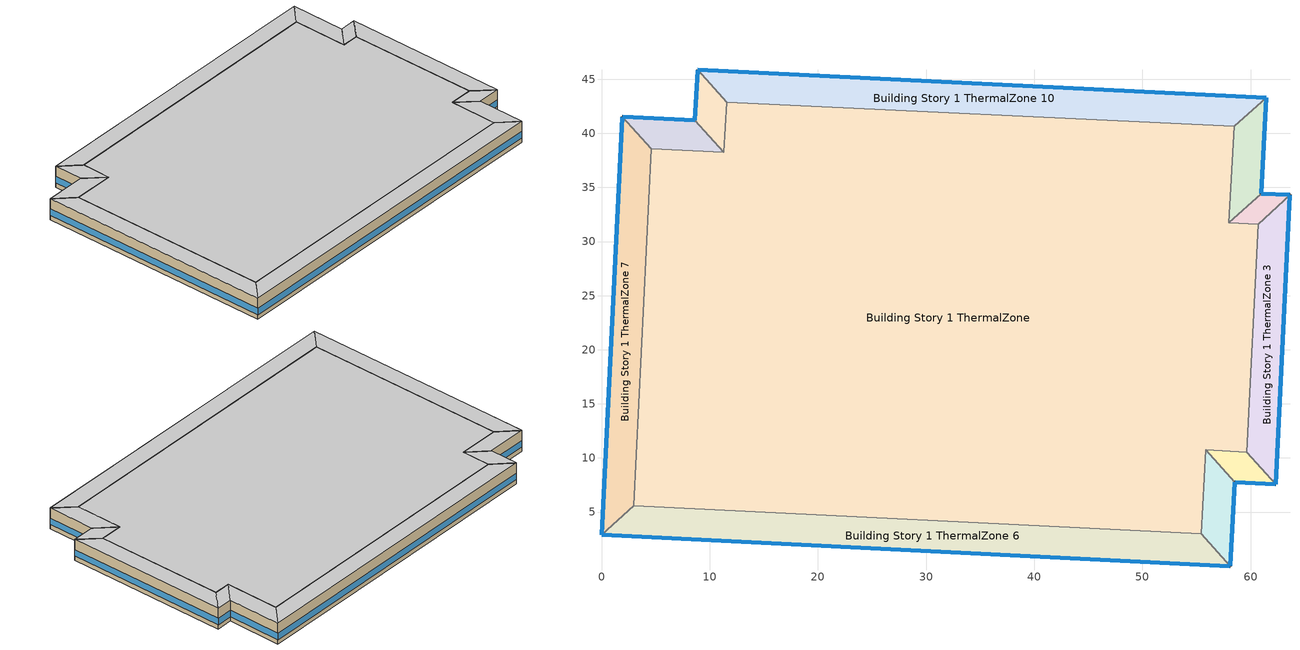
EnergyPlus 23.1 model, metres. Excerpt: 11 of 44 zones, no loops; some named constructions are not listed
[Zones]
Building Story 1 ThermalZone
 floor ground (Typical Insulated Carpeted 8in Slab Floor): 58.49,40.64 58,31.74 60.68,31.62 59.63,10.53 55.87,10.76 55.43,2.97 2.97,5.57 4.61,38.57 11.3,38.23 11.56,42.9 z0
 wall adiabatic (Typical Interior Wall): 11.56,42.9 11.3,38.23 4.61,38.57 2.97,5.57 55.43,2.97 55.87,10.76 59.63,10.53 60.68,31.62 58,31.74 58.49,40.64 11.56,42.9 z0:3.6
 ceiling adiabatic (Typical Interior Ceiling): 11.56,42.9 11.3,38.23 4.61,38.57 2.97,5.57 55.43,2.97 55.87,10.76 59.63,10.53 60.68,31.62 58,31.74 58.49,40.64 z3.6
Building Story 1 ThermalZone 1
 floor ground (Typical Insulated Carpeted 8in Slab Floor): 61.46,43.31 60.96,34.43 58,31.74 58.49,40.64 z0
 wall outside (Typical Insulated Steel Framed Exterior Wall R-12.99): 60.96,34.43 61.46,43.31 z0:3.6
 wall adiabatic (Typical Interior Wall): 61.46,43.31 58.49,40.64 58,31.74 60.96,34.43 z0:3.6
 window (U 0.55 SHGC 0.25): 60.96,34.45 61.46,43.29 z0.76:1.85
 ceiling adiabatic (Typical Interior Ceiling): 58.49,40.64 58,31.74 60.96,34.43 61.46,43.31 z3.6
Building Story 1 ThermalZone 10
 floor ground (Typical Insulated Carpeted 8in Slab Floor): 8.88,45.87 61.46,43.31 58.49,40.64 11.56,42.9 z0
 wall outside (Typical Insulated Steel Framed Exterior Wall R-12.99): 61.46,43.31 8.88,45.87 z0:3.6
 wall adiabatic (Typical Interior Wall): 8.88,45.87 11.56,42.9 58.49,40.64 61.46,43.31 z0:3.6
 window (U 0.55 SHGC 0.25): 61.44,43.31 8.9,45.87 z0.76:1.84
 ceiling adiabatic (Typical Interior Floor): 11.56,42.9 58.49,40.64 61.46,43.31 8.88,45.87 z3.6
Building Story 1 ThermalZone 2
 floor ground (Typical Insulated Carpeted 8in Slab Floor): 60.96,34.43 63.64,34.32 60.68,31.62 58,31.74 z0
 wall outside (Typical Insulated Steel Framed Exterior Wall R-12.99): 63.64,34.32 60.96,34.43 z0:3.6
 wall adiabatic (Typical Interior Wall): 60.96,34.43 58,31.74 60.68,31.62 63.64,34.32 z0:3.6
 window (U 0.55 SHGC 0.25): 63.61,34.32 60.98,34.43 z0.76:1.86
 ceiling adiabatic (Typical Interior Ceiling): 58,31.74 60.68,31.62 63.64,34.32 60.96,34.43 z3.6
Building Story 1 ThermalZone 3
 floor ground (Typical Insulated Carpeted 8in Slab Floor): 63.64,34.32 62.3,7.55 59.63,10.53 60.68,31.62 z0
 wall outside (Typical Insulated Steel Framed Exterior Wall R-12.99): 62.3,7.55 63.64,34.32 z0:3.6
 wall adiabatic (Typical Interior Wall): 63.64,34.32 60.68,31.62 59.63,10.53 62.3,7.55 z0:3.6
 window (U 0.55 SHGC 0.25): 62.3,7.58 63.64,34.29 z0.76:1.84
 ceiling adiabatic (Typical Interior Ceiling): 60.68,31.62 59.63,10.53 62.3,7.55 63.64,34.32 z3.6
Building Story 1 ThermalZone 4
 floor ground (Typical Insulated Carpeted 8in Slab Floor): 62.3,7.55 58.53,7.77 55.87,10.76 59.63,10.53 z0
 wall outside (Typical Insulated Steel Framed Exterior Wall R-12.99): 58.53,7.77 62.3,7.55 z0:3.6
 wall adiabatic (Typical Interior Wall): 62.3,7.55 59.63,10.53 55.87,10.76 58.53,7.77 z0:3.6
 window (U 0.55 SHGC 0.25): 58.56,7.77 62.27,7.55 z0.76:1.86
 ceiling adiabatic (Typical Interior Floor): 59.63,10.53 55.87,10.76 58.53,7.77 62.3,7.55 z3.6
Building Story 1 ThermalZone 5
 floor ground (Typical Insulated Carpeted 8in Slab Floor): 58.53,7.77 58.11,0 55.43,2.97 55.87,10.76 z0
 wall outside (Typical Insulated Steel Framed Exterior Wall R-12.99): 58.11,0 58.53,7.77 z0:3.6
 wall adiabatic (Typical Interior Wall): 58.53,7.77 55.87,10.76 55.43,2.97 58.11,0 z0:3.6
 window (U 0.55 SHGC 0.25): 58.11,0.03 58.53,7.75 z0.76:1.85
 ceiling adiabatic (Typical Interior Floor): 55.87,10.76 55.43,2.97 58.11,0 58.53,7.77 z3.6
Building Story 1 ThermalZone 6
 floor ground (Typical Insulated Carpeted 8in Slab Floor): 58.11,0 0,2.89 2.97,5.57 55.43,2.97 z0
 wall outside (Typical Insulated Steel Framed Exterior Wall R-12.99): 0,2.89 58.11,0 z0:3.6
 wall adiabatic (Typical Interior Wall): 58.11,0 55.43,2.97 2.97,5.57 0,2.89 z0:3.6
 window (U 0.55 SHGC 0.25): 0.03,2.89 58.09,0 z0.76:1.84
 ceiling adiabatic (Typical Interior Floor): 55.43,2.97 2.97,5.57 0,2.89 58.11,0 z3.6
Building Story 1 ThermalZone 7
 floor ground (Typical Insulated Carpeted 8in Slab Floor): 0,2.89 1.93,41.54 4.61,38.57 2.97,5.57 z0
 wall outside (Typical Insulated Steel Framed Exterior Wall R-12.99): 1.93,41.54 0,2.89 z0:3.6
 wall adiabatic (Typical Interior Wall): 0,2.89 2.97,5.57 4.61,38.57 1.93,41.54 z0:3.6
 window (U 0.55 SHGC 0.25): 1.92,41.51 0,2.91 z0.76:1.84
 ceiling adiabatic (Typical Interior Floor): 2.97,5.57 4.61,38.57 1.93,41.54 0,2.89 z3.6
Building Story 1 ThermalZone 8
 floor ground (Typical Insulated Carpeted 8in Slab Floor): 1.93,41.54 8.62,41.2 11.3,38.23 4.61,38.57 z0
 wall outside (Typical Insulated Steel Framed Exterior Wall R-12.99): 8.62,41.2 1.93,41.54 z0:3.6
 wall adiabatic (Typical Interior Wall): 1.93,41.54 4.61,38.57 11.3,38.23 8.62,41.2 z0:3.6
 window (U 0.55 SHGC 0.25): 8.6,41.2 1.95,41.54 z0.76:1.85
 ceiling adiabatic (Typical Interior Floor): 4.61,38.57 11.3,38.23 8.62,41.2 1.93,41.54 z3.6
Building Story 1 ThermalZone 9
 floor ground (Typical Insulated Carpeted 8in Slab Floor): 8.62,41.2 8.88,45.87 11.56,42.9 11.3,38.23 z0
 wall outside (Typical Insulated Steel Framed Exterior Wall R-12.99): 8.88,45.87 8.62,41.2 z0:3.6
 wall adiabatic (Typical Interior Wall): 8.62,41.2 11.3,38.23 11.56,42.9 8.88,45.87 z0:3.6
 window (U 0.55 SHGC 0.25): 8.87,45.84 8.63,41.23 z0.76:1.85
 ceiling adiabatic (Typical Interior Floor): 11.3,38.23 11.56,42.9 8.88,45.87 8.62,41.2 z3.6
[Building]
bld_7: Terrain=City
[Site:Location]
Jack Northrop Fld H_CA_USA: Latitude {deg}=41.313; Longitude {deg}=-105.583; Time Zone {hr}=-8; Elevation {m}=21
[Site:GroundTemperature:FCfactorMethod]
18.8, 14.3, 13.6, 13.2, 13.3, 12.6, 15.3, 15.6, 17.7, 19.4, 19.7, 18.5
[Site:WaterMainsTemperature]
Calculation Method=Correlation; Annual Average Outdoor Air Temperature {C}=8.96667; Maximum Difference In Monthly Average Outdoor Air Temperatures {deltaC}=26.2
[SizingPeriod:DesignDay] Day of Month=21; Dry-Bulb Temperature Range Modifier Type=DefaultMultipliers; Humidity Condition Type=Wetbulb; Barometric Pressure {Pa}=98769; Rain Indicator=No; Snow Indicator=No; Daylight Saving Time Indicator=No; Begin Environment Reset Mode=FullResetAtBeginEnvironment
Name | Month | Day Type | Maximum Dry-Bulb Temperature {C} | Daily Dry-Bulb Temperature Range {deltaC} | Wetbulb or DewPoint at Maximum Dry-Bulb {C} | Wind Speed {m/s} | Wind Direction {deg} | Solar Model Indicator | ASHRAE Clear Sky Optical Depth for Beam Irradiance (taub) | ASHRAE Clear Sky Optical Depth for Diffuse Irradiance (taud) | Sky Clearness
Buffalo Niagara Intl Ap Ann Clg .4% Condns DB=>MWB 1 | 7 | SummerDesignDay | 30.3 | 9.3 | 21.8 | 5.7 | 240 | ASHRAETau | 0.462 | 2.001
Buffalo Niagara Intl Ap Ann Clg .4% Condns WB=>MDB 1 | 7 | SummerDesignDay | 27.8 | 9.3 | 23.8 | 5.7 | 240 | ASHRAETau | 0.462 | 2.001
Buffalo Niagara Intl Ap Ann Htg 99.6% Condns DB 1 | 1 | WinterDesignDay | -16.3 | 0 | -16.3 | 5.1 | 270 | ASHRAEClearSky |  |  | 0
[Material] Thermal Absorptance=0.9; Solar Absorptance=0.7
Name | Roughness | Thickness {m} | Conductivity {W/m-K} | Density {kg/m3} | Specific Heat {J/kg-K} | Visible Absorptance
100mm Normalweight concrete floor | MediumRough | 0.1016 | 2.31045 | 2322 | 832.557 | 0.7
25mm Stucco | Smooth | 0.0254 | 0.72 | 1856 | 840 | 0.7
5/8 in. Gypsum Board | MediumSmooth | 0.0159 | 0.16 | 800 | 1090 | 0.7
8 in. Normalweight Concrete Floor | MediumRough | 0.2032 | 2.31 | 2322 | 832 | 0.7
G01 13mm gypsum board | Smooth | 0.0127 | 0.160031 | 800.001 | 1090.73 | 0.5
[Material:NoMass] Roughness=Smooth; Thermal Absorptance=0.9; Solar Absorptance=0.7
Name | Thermal Resistance {m2-K/W} | Visible Absorptance
CP02 CARPET PAD; Typical Carpet Pad | 0.21648 | 0.8
Typical Insulation R-10.81 | 1.90342 | 0.7
[WindowMaterial:Gas]
Gap_1_W_0_0032: Gas Type=Air; Thickness {m}=0.0032
[WindowMaterial:Glazing] Optical Data Type=SpectralAverage; Infrared Transmittance at Normal Incidence=0; Back Side Infrared Hemispherical Emissivity=0.84; Conductivity {W/m-K}=1; Dirt Correction Factor for Solar and Visible Transmittance=1; Solar Diffusing=No
Name | Thickness {m} | Solar Transmittance at Normal Incidence | Front Side Solar Reflectance at Normal Incidence | Back Side Solar Reflectance at Normal Incidence | Visible Transmittance at Normal Incidence | Front Side Visible Reflectance at Normal Incidence | Back Side Visible Reflectance at Normal Incidence | Front Side Infrared Hemispherical Emissivity
Glass_2022F_LayerAvg | 0.0039 | 0.355897 | 0.394095 | 0.265645 | 0.677694 | 0.042734 | 0.05547 | 0.046
Glass_2175_LayerAvg | 0.0086 | 0.167758 | 0.217606 | 0.437978 | 0.416044 | 0.078729 | 0.10654 | 0.84
[Construction]
Typical Insulated Carpeted 8in Slab Floor: 8 in. Normalweight Concrete Floor, Typical Carpet Pad
Typical Insulated Steel Framed Exterior Wall R-12.99: 25mm Stucco, 5/8 in. Gypsum Board, Typical Insulation R-10.81, 5/8 in. Gypsum Board
Typical Interior Ceiling: CP02 CARPET PAD, 100mm Normalweight concrete floor
Typical Interior Floor: 100mm Normalweight concrete floor, CP02 CARPET PAD
Typical Interior Wall: G01 13mm gypsum board, G01 13mm gypsum board
U 0.55 SHGC 0.25: Glass_2175_LayerAvg, Gap_1_W_0_0032, Glass_2022F_LayerAvg
[Zone] Multiplier=1; Part of Total Floor Area=Yes
Building Story 1 ThermalZone; Building Story 1 ThermalZone 1; Building Story 1 ThermalZone 10; Building Story 1 ThermalZone 2; Building Story 1 ThermalZone 3; Building Story 1 ThermalZone 4; Building Story 1 ThermalZone 5; Building Story 1 ThermalZone 6; Building Story 1 ThermalZone 7; Building Story 1 ThermalZone 8; Building Story 1 ThermalZone 9
[Space] Space Type=Story Ground Blended Space Type
Name | Zone
Building Story 1 Space | Building Story 1 ThermalZone
Building Story 1 Space 1 | Building Story 1 ThermalZone 1
Building Story 1 Space 10 | Building Story 1 ThermalZone 10
Building Story 1 Space 2 | Building Story 1 ThermalZone 2
Building Story 1 Space 3 | Building Story 1 ThermalZone 3
Building Story 1 Space 4 | Building Story 1 ThermalZone 4
Building Story 1 Space 5 | Building Story 1 ThermalZone 5
Building Story 1 Space 6 | Building Story 1 ThermalZone 6
Building Story 1 Space 7 | Building Story 1 ThermalZone 7
Building Story 1 Space 8 | Building Story 1 ThermalZone 8
Building Story 1 Space 9 | Building Story 1 ThermalZone 9
[InternalMass] Construction=InteriorFurnishings 1
Name | Zone or ZoneList | Space or SpaceList | Surface Area {m2}
Building Story 1 Space 7 Office OfficeLarge Data Center A  - Story Ground Mass; Building Story 1 Space 7 Office OfficeLarge Data Center C  - Story Ground Mass | Building Story 1 ThermalZone 7 | Building Story 1 Space 7 | 0.334742
Building Story 1 Space Office OfficeLarge Data Center A  - Story Ground Mass; Building Story 1 Space Office OfficeLarge Data Center C  - Story Ground Mass | Building Story 1 ThermalZone | Building Story 1 Space | 6.73717
Building Story 1 Space 4 Office OfficeLarge Data Center A  - Story Ground Mass; Building Story 1 Space 4 Office OfficeLarge Data Center C  - Story Ground Mass | Building Story 1 ThermalZone 4 | Building Story 1 Space 4 | 0.0350544
Building Story 1 Space 8 Office OfficeLarge Data Center A  - Story Ground Mass; Building Story 1 Space 8 Office OfficeLarge Data Center C  - Story Ground Mass | Building Story 1 ThermalZone 8 | Building Story 1 Space 8 | 0.0626077
Building Story 1 Space 9 Office OfficeLarge Data Center A  - Story Ground Mass; Building Story 1 Space 9 Office OfficeLarge Data Center C  - Story Ground Mass | Building Story 1 ThermalZone 9 | Building Story 1 Space 9 | 0.0437127
Building Story 1 Space 10 Office OfficeLarge Data Center A  - Story Ground Mass; Building Story 1 Space 10 Office OfficeLarge Data Center C  - Story Ground Mass | Building Story 1 ThermalZone 10 | Building Story 1 Space 10 | 0.464614
Building Story 1 Space 1 Office OfficeLarge Data Center A  - Story Ground Mass; Building Story 1 Space 1 Office OfficeLarge Data Center C  - Story Ground Mass | Building Story 1 ThermalZone 1 | Building Story 1 Space 1 | 0.0826657
Building Story 1 Space 3 Office OfficeLarge Data Center A  - Story Ground Mass; Building Story 1 Space 3 Office OfficeLarge Data Center C  - Story Ground Mass | Building Story 1 ThermalZone 3 | Building Story 1 Space 3 | 0.222615
Building Story 1 Space 6 Office OfficeLarge Data Center A  - Story Ground Mass; Building Story 1 Space 6 Office OfficeLarge Data Center C  - Story Ground Mass | Building Story 1 ThermalZone 6 | Building Story 1 Space 6 | 0.51716
Building Story 1 Space 5 Office OfficeLarge Data Center A  - Story Ground Mass; Building Story 1 Space 5 Office OfficeLarge Data Center C  - Story Ground Mass | Building Story 1 ThermalZone 5 | Building Story 1 Space 5 | 0.0727636
Building Story 1 Space 2 Office OfficeLarge Data Center A  - Story Ground Mass; Building Story 1 Space 2 Office OfficeLarge Data Center C  - Story Ground Mass | Building Story 1 ThermalZone 2 | Building Story 1 Space 2 | 0.0249655
Building Story 1 Space 7 Office OfficeLarge Data Center B  - Story Ground Mass | Building Story 1 ThermalZone 7 | Building Story 1 Space 7 | 2.38212
Building Story 1 Space Office OfficeLarge Data Center B  - Story Ground Mass | Building Story 1 ThermalZone | Building Story 1 Space | 47.9437
Building Story 1 Space 4 Office OfficeLarge Data Center B  - Story Ground Mass | Building Story 1 ThermalZone 4 | Building Story 1 Space 4 | 0.249458
Building Story 1 Space 8 Office OfficeLarge Data Center B  - Story Ground Mass | Building Story 1 ThermalZone 8 | Building Story 1 Space 8 | 0.445535
Building Story 1 Space 9 Office OfficeLarge Data Center B  - Story Ground Mass | Building Story 1 ThermalZone 9 | Building Story 1 Space 9 | 0.311073
Building Story 1 Space 10 Office OfficeLarge Data Center B  - Story Ground Mass | Building Story 1 ThermalZone 10 | Building Story 1 Space 10 | 3.30634
Building Story 1 Space 1 Office OfficeLarge Data Center B  - Story Ground Mass | Building Story 1 ThermalZone 1 | Building Story 1 Space 1 | 0.588274
Building Story 1 Space 3 Office OfficeLarge Data Center B  - Story Ground Mass | Building Story 1 ThermalZone 3 | Building Story 1 Space 3 | 1.5842
Building Story 1 Space 6 Office OfficeLarge Data Center B  - Story Ground Mass | Building Story 1 ThermalZone 6 | Building Story 1 Space 6 | 3.68027
Building Story 1 Space 5 Office OfficeLarge Data Center B  - Story Ground Mass | Building Story 1 ThermalZone 5 | Building Story 1 Space 5 | 0.517808
Building Story 1 Space 2 Office OfficeLarge Data Center B  - Story Ground Mass | Building Story 1 ThermalZone 2 | Building Story 1 Space 2 | 0.177662
Building Story 1 Space 7 Office OfficeLarge Main Data Center A  - Story Ground Mass; Building Story 1 Space 7 Office OfficeLarge Main Data Center C  - Story Ground Mass | Building Story 1 ThermalZone 7 | Building Story 1 Space 7 | 0.601823
Building Story 1 Space Office OfficeLarge Main Data Center A  - Story Ground Mass; Building Story 1 Space Office OfficeLarge Main Data Center C  - Story Ground Mass | Building Story 1 ThermalZone | Building Story 1 Space | 12.1126
Building Story 1 Space 4 Office OfficeLarge Main Data Center A  - Story Ground Mass; Building Story 1 Space 4 Office OfficeLarge Main Data Center C  - Story Ground Mass | Building Story 1 ThermalZone 4 | Building Story 1 Space 4 | 0.0630233
Building Story 1 Space 8 Office OfficeLarge Main Data Center A  - Story Ground Mass; Building Story 1 Space 8 Office OfficeLarge Main Data Center C  - Story Ground Mass | Building Story 1 ThermalZone 8 | Building Story 1 Space 8 | 0.112561
Building Story 1 Space 9 Office OfficeLarge Main Data Center A  - Story Ground Mass; Building Story 1 Space 9 Office OfficeLarge Main Data Center C  - Story Ground Mass | Building Story 1 ThermalZone 9 | Building Story 1 Space 9 | 0.0785899
Building Story 1 Space 10 Office OfficeLarge Main Data Center A  - Story Ground Mass; Building Story 1 Space 10 Office OfficeLarge Main Data Center C  - Story Ground Mass | Building Story 1 ThermalZone 10 | Building Story 1 Space 10 | 0.835317
Building Story 1 Space 1 Office OfficeLarge Main Data Center A  - Story Ground Mass; Building Story 1 Space 1 Office OfficeLarge Main Data Center C  - Story Ground Mass | Building Story 1 ThermalZone 1 | Building Story 1 Space 1 | 0.148622
Building Story 1 Space 3 Office OfficeLarge Main Data Center A  - Story Ground Mass; Building Story 1 Space 3 Office OfficeLarge Main Data Center C  - Story Ground Mass | Building Story 1 ThermalZone 3 | Building Story 1 Space 3 | 0.400234
Building Story 1 Space 6 Office OfficeLarge Main Data Center A  - Story Ground Mass; Building Story 1 Space 6 Office OfficeLarge Main Data Center C  - Story Ground Mass | Building Story 1 ThermalZone 6 | Building Story 1 Space 6 | 0.929787
Building Story 1 Space 5 Office OfficeLarge Main Data Center A  - Story Ground Mass; Building Story 1 Space 5 Office OfficeLarge Main Data Center C  - Story Ground Mass | Building Story 1 ThermalZone 5 | Building Story 1 Space 5 | 0.13082
Building Story 1 Space 2 Office OfficeLarge Main Data Center A  - Story Ground Mass; Building Story 1 Space 2 Office OfficeLarge Main Data Center C  - Story Ground Mass | Building Story 1 ThermalZone 2 | Building Story 1 Space 2 | 0.0448848
Building Story 1 Space 7 Office OfficeLarge Main Data Center B  - Story Ground Mass | Building Story 1 ThermalZone 7 | Building Story 1 Space 7 | 4.28276
Building Story 1 Space Office OfficeLarge Main Data Center B  - Story Ground Mass | Building Story 1 ThermalZone | Building Story 1 Space | 86.1967
Building Story 1 Space 4 Office OfficeLarge Main Data Center B  - Story Ground Mass | Building Story 1 ThermalZone 4 | Building Story 1 Space 4 | 0.448493
Building Story 1 Space 8 Office OfficeLarge Main Data Center B  - Story Ground Mass | Building Story 1 ThermalZone 8 | Building Story 1 Space 8 | 0.801016
Building Story 1 Space 9 Office OfficeLarge Main Data Center B  - Story Ground Mass | Building Story 1 ThermalZone 9 | Building Story 1 Space 9 | 0.559269
Building Story 1 Space 10 Office OfficeLarge Main Data Center B  - Story Ground Mass | Building Story 1 ThermalZone 10 | Building Story 1 Space 10 | 5.94437
Building Story 1 Space 1 Office OfficeLarge Main Data Center B  - Story Ground Mass | Building Story 1 ThermalZone 1 | Building Story 1 Space 1 | 1.05764
Building Story 1 Space 3 Office OfficeLarge Main Data Center B  - Story Ground Mass | Building Story 1 ThermalZone 3 | Building Story 1 Space 3 | 2.84819
Building Story 1 Space 6 Office OfficeLarge Main Data Center B  - Story Ground Mass | Building Story 1 ThermalZone 6 | Building Story 1 Space 6 | 6.61665
Building Story 1 Space 5 Office OfficeLarge Main Data Center B  - Story Ground Mass | Building Story 1 ThermalZone 5 | Building Story 1 Space 5 | 0.930953
Building Story 1 Space 2 Office OfficeLarge Main Data Center B  - Story Ground Mass | Building Story 1 ThermalZone 2 | Building Story 1 Space 2 | 0.319414
Building Story 1 Space 7 SecondarySchool Auditorium A  - Story Ground Mass; Building Story 1 Space 7 SecondarySchool Auditorium C  - Story Ground Mass | Building Story 1 ThermalZone 7 | Building Story 1 Space 7 | 2.69218
Building Story 1 Space SecondarySchool Auditorium A  - Story Ground Mass; Building Story 1 Space SecondarySchool Auditorium C  - Story Ground Mass | Building Story 1 ThermalZone | Building Story 1 Space | 54.184
Building Story 1 Space 4 SecondarySchool Auditorium A  - Story Ground Mass; Building Story 1 Space 4 SecondarySchool Auditorium C  - Story Ground Mass | Building Story 1 ThermalZone 4 | Building Story 1 Space 4 | 0.281927
Building Story 1 Space 8 SecondarySchool Auditorium A  - Story Ground Mass; Building Story 1 Space 8 SecondarySchool Auditorium C  - Story Ground Mass | Building Story 1 ThermalZone 8 | Building Story 1 Space 8 | 0.503526
Building Story 1 Space 9 SecondarySchool Auditorium A  - Story Ground Mass; Building Story 1 Space 9 SecondarySchool Auditorium C  - Story Ground Mass | Building Story 1 ThermalZone 9 | Building Story 1 Space 9 | 0.351562
Building Story 1 Space 10 SecondarySchool Auditorium A  - Story Ground Mass; Building Story 1 Space 10 SecondarySchool Auditorium C  - Story Ground Mass | Building Story 1 ThermalZone 10 | Building Story 1 Space 10 | 3.73668
Building Story 1 Space 1 SecondarySchool Auditorium A  - Story Ground Mass; Building Story 1 Space 1 SecondarySchool Auditorium C  - Story Ground Mass | Building Story 1 ThermalZone 1 | Building Story 1 Space 1 | 0.664843
Building Story 1 Space 3 SecondarySchool Auditorium A  - Story Ground Mass; Building Story 1 Space 3 SecondarySchool Auditorium C  - Story Ground Mass | Building Story 1 ThermalZone 3 | Building Story 1 Space 3 | 1.7904
Building Story 1 Space 6 SecondarySchool Auditorium A  - Story Ground Mass; Building Story 1 Space 6 SecondarySchool Auditorium C  - Story Ground Mass | Building Story 1 ThermalZone 6 | Building Story 1 Space 6 | 4.15928
Building Story 1 Space 5 SecondarySchool Auditorium A  - Story Ground Mass; Building Story 1 Space 5 SecondarySchool Auditorium C  - Story Ground Mass | Building Story 1 ThermalZone 5 | Building Story 1 Space 5 | 0.585205
Building Story 1 Space 2 SecondarySchool Auditorium A  - Story Ground Mass; Building Story 1 Space 2 SecondarySchool Auditorium C  - Story Ground Mass | Building Story 1 ThermalZone 2 | Building Story 1 Space 2 | 0.200787
Building Story 1 Space 7 SecondarySchool Auditorium B  - Story Ground Mass | Building Story 1 ThermalZone 7 | Building Story 1 Space 7 | 19.1584
Building Story 1 Space SecondarySchool Auditorium B  - Story Ground Mass | Building Story 1 ThermalZone | Building Story 1 Space | 385.59
Building Story 1 Space 4 SecondarySchool Auditorium B  - Story Ground Mass | Building Story 1 ThermalZone 4 | Building Story 1 Space 4 | 2.00628
Building Story 1 Space 8 SecondarySchool Auditorium B  - Story Ground Mass | Building Story 1 ThermalZone 8 | Building Story 1 Space 8 | 3.58324
Building Story 1 Space 9 SecondarySchool Auditorium B  - Story Ground Mass | Building Story 1 ThermalZone 9 | Building Story 1 Space 9 | 2.50182
Building Story 1 Space 10 SecondarySchool Auditorium B  - Story Ground Mass | Building Story 1 ThermalZone 10 | Building Story 1 Space 10 | 26.5914
Building Story 1 Space 1 SecondarySchool Auditorium B  - Story Ground Mass | Building Story 1 ThermalZone 1 | Building Story 1 Space 1 | 4.73123
Building Story 1 Space 3 SecondarySchool Auditorium B  - Story Ground Mass | Building Story 1 ThermalZone 3 | Building Story 1 Space 3 | 12.741
Building Story 1 Space 6 SecondarySchool Auditorium B  - Story Ground Mass | Building Story 1 ThermalZone 6 | Building Story 1 Space 6 | 29.5987
Building Story 1 Space 5 SecondarySchool Auditorium B  - Story Ground Mass | Building Story 1 ThermalZone 5 | Building Story 1 Space 5 | 4.1645
Building Story 1 Space 2 SecondarySchool Auditorium B  - Story Ground Mass | Building Story 1 ThermalZone 2 | Building Story 1 Space 2 | 1.42886
Building Story 1 Space 7 SecondarySchool Cafeteria A  - Story Ground Mass; Building Story 1 Space 7 SecondarySchool Cafeteria C  - Story Ground Mass | Building Story 1 ThermalZone 7 | Building Story 1 Space 7 | 1.70398
Building Story 1 Space SecondarySchool Cafeteria A  - Story Ground Mass; Building Story 1 Space SecondarySchool Cafeteria C  - Story Ground Mass | Building Story 1 ThermalZone | Building Story 1 Space | 34.295
Building Story 1 Space 4 SecondarySchool Cafeteria A  - Story Ground Mass; Building Story 1 Space 4 SecondarySchool Cafeteria C  - Story Ground Mass | Building Story 1 ThermalZone 4 | Building Story 1 Space 4 | 0.178442
Building Story 1 Space 8 SecondarySchool Cafeteria A  - Story Ground Mass; Building Story 1 Space 8 SecondarySchool Cafeteria C  - Story Ground Mass | Building Story 1 ThermalZone 8 | Building Story 1 Space 8 | 0.3187
Building Story 1 Space 9 SecondarySchool Cafeteria A  - Story Ground Mass; Building Story 1 Space 9 SecondarySchool Cafeteria C  - Story Ground Mass | Building Story 1 ThermalZone 9 | Building Story 1 Space 9 | 0.222516
Building Story 1 Space 10 SecondarySchool Cafeteria A  - Story Ground Mass; Building Story 1 Space 10 SecondarySchool Cafeteria C  - Story Ground Mass | Building Story 1 ThermalZone 10 | Building Story 1 Space 10 | 2.36508
Building Story 1 Space 1 SecondarySchool Cafeteria A  - Story Ground Mass; Building Story 1 Space 1 SecondarySchool Cafeteria C  - Story Ground Mass | Building Story 1 ThermalZone 1 | Building Story 1 Space 1 | 0.420803
Building Story 1 Space 3 SecondarySchool Cafeteria A  - Story Ground Mass; Building Story 1 Space 3 SecondarySchool Cafeteria C  - Story Ground Mass | Building Story 1 ThermalZone 3 | Building Story 1 Space 3 | 1.13321
Building Story 1 Space 6 SecondarySchool Cafeteria A  - Story Ground Mass; Building Story 1 Space 6 SecondarySchool Cafeteria C  - Story Ground Mass | Building Story 1 ThermalZone 6 | Building Story 1 Space 6 | 2.63256
Building Story 1 Space 5 SecondarySchool Cafeteria A  - Story Ground Mass; Building Story 1 Space 5 SecondarySchool Cafeteria C  - Story Ground Mass | Building Story 1 ThermalZone 5 | Building Story 1 Space 5 | 0.370398
Building Story 1 Space 2 SecondarySchool Cafeteria A  - Story Ground Mass; Building Story 1 Space 2 SecondarySchool Cafeteria C  - Story Ground Mass | Building Story 1 ThermalZone 2 | Building Story 1 Space 2 | 0.127085
Building Story 1 Space 7 SecondarySchool Cafeteria B  - Story Ground Mass | Building Story 1 ThermalZone 7 | Building Story 1 Space 7 | 12.126
Building Story 1 Space SecondarySchool Cafeteria B  - Story Ground Mass | Building Story 1 ThermalZone | Building Story 1 Space | 244.054
Building Story 1 Space 4 SecondarySchool Cafeteria B  - Story Ground Mass | Building Story 1 ThermalZone 4 | Building Story 1 Space 4 | 1.26985
Building Story 1 Space 8 SecondarySchool Cafeteria B  - Story Ground Mass | Building Story 1 ThermalZone 8 | Building Story 1 Space 8 | 2.26797
Building Story 1 Space 9 SecondarySchool Cafeteria B  - Story Ground Mass | Building Story 1 ThermalZone 9 | Building Story 1 Space 9 | 1.58349
Building Story 1 Space 10 SecondarySchool Cafeteria B  - Story Ground Mass | Building Story 1 ThermalZone 10 | Building Story 1 Space 10 | 16.8307
Building Story 1 Space 1 SecondarySchool Cafeteria B  - Story Ground Mass | Building Story 1 ThermalZone 1 | Building Story 1 Space 1 | 2.99457
Building Story 1 Space 3 SecondarySchool Cafeteria B  - Story Ground Mass | Building Story 1 ThermalZone 3 | Building Story 1 Space 3 | 8.06424
Building Story 1 Space 6 SecondarySchool Cafeteria B  - Story Ground Mass | Building Story 1 ThermalZone 6 | Building Story 1 Space 6 | 18.7341
Building Story 1 Space 5 SecondarySchool Cafeteria B  - Story Ground Mass | Building Story 1 ThermalZone 5 | Building Story 1 Space 5 | 2.63586
Building Story 1 Space 2 SecondarySchool Cafeteria B  - Story Ground Mass | Building Story 1 ThermalZone 2 | Building Story 1 Space 2 | 0.904377
Building Story 1 Space 7 SecondarySchool ComputerRoom A  - Story Ground Mass; Building Story 1 Space 7 SecondarySchool ComputerRoom C  - Story Ground Mass | Building Story 1 ThermalZone 7 | Building Story 1 Space 7 | 2.60137
Building Story 1 Space SecondarySchool ComputerRoom A  - Story Ground Mass; Building Story 1 Space SecondarySchool ComputerRoom C  - Story Ground Mass | Building Story 1 ThermalZone | Building Story 1 Space | 52.3564
Building Story 1 Space 4 SecondarySchool ComputerRoom A  - Story Ground Mass; Building Story 1 Space 4 SecondarySchool ComputerRoom C  - Story Ground Mass | Building Story 1 ThermalZone 4 | Building Story 1 Space 4 | 0.272417
Building Story 1 Space 8 SecondarySchool ComputerRoom A  - Story Ground Mass; Building Story 1 Space 8 SecondarySchool ComputerRoom C  - Story Ground Mass | Building Story 1 ThermalZone 8 | Building Story 1 Space 8 | 0.486542
Building Story 1 Space 9 SecondarySchool ComputerRoom A  - Story Ground Mass; Building Story 1 Space 9 SecondarySchool ComputerRoom C  - Story Ground Mass | Building Story 1 ThermalZone 9 | Building Story 1 Space 9 | 0.339704
Building Story 1 Space 10 SecondarySchool ComputerRoom A  - Story Ground Mass; Building Story 1 Space 10 SecondarySchool ComputerRoom C  - Story Ground Mass | Building Story 1 ThermalZone 10 | Building Story 1 Space 10 | 3.61064
Building Story 1 Space 1 SecondarySchool ComputerRoom A  - Story Ground Mass; Building Story 1 Space 1 SecondarySchool ComputerRoom C  - Story Ground Mass | Building Story 1 ThermalZone 1 | Building Story 1 Space 1 | 0.642418
Building Story 1 Space 3 SecondarySchool ComputerRoom A  - Story Ground Mass; Building Story 1 Space 3 SecondarySchool ComputerRoom C  - Story Ground Mass | Building Story 1 ThermalZone 3 | Building Story 1 Space 3 | 1.73
Building Story 1 Space 6 SecondarySchool ComputerRoom A  - Story Ground Mass; Building Story 1 Space 6 SecondarySchool ComputerRoom C  - Story Ground Mass | Building Story 1 ThermalZone 6 | Building Story 1 Space 6 | 4.01899
Building Story 1 Space 5 SecondarySchool ComputerRoom A  - Story Ground Mass; Building Story 1 Space 5 SecondarySchool ComputerRoom C  - Story Ground Mass | Building Story 1 ThermalZone 5 | Building Story 1 Space 5 | 0.565466
Building Story 1 Space 2 SecondarySchool ComputerRoom A  - Story Ground Mass; Building Story 1 Space 2 SecondarySchool ComputerRoom C  - Story Ground Mass | Building Story 1 ThermalZone 2 | Building Story 1 Space 2 | 0.194014
Building Story 1 Space 7 SecondarySchool ComputerRoom B  - Story Ground Mass | Building Story 1 ThermalZone 7 | Building Story 1 Space 7 | 18.5122
Building Story 1 Space SecondarySchool ComputerRoom B  - Story Ground Mass | Building Story 1 ThermalZone | Building Story 1 Space | 372.584
Building Story 1 Space 4 SecondarySchool ComputerRoom B  - Story Ground Mass | Building Story 1 ThermalZone 4 | Building Story 1 Space 4 | 1.9386
Building Story 1 Space 8 SecondarySchool ComputerRoom B  - Story Ground Mass | Building Story 1 ThermalZone 8 | Building Story 1 Space 8 | 3.46238
Building Story 1 Space 9 SecondarySchool ComputerRoom B  - Story Ground Mass | Building Story 1 ThermalZone 9 | Building Story 1 Space 9 | 2.41743
Building Story 1 Space 10 SecondarySchool ComputerRoom B  - Story Ground Mass | Building Story 1 ThermalZone 10 | Building Story 1 Space 10 | 25.6944
Building Story 1 Space 1 SecondarySchool ComputerRoom B  - Story Ground Mass | Building Story 1 ThermalZone 1 | Building Story 1 Space 1 | 4.57164
Building Story 1 Space 3 SecondarySchool ComputerRoom B  - Story Ground Mass | Building Story 1 ThermalZone 3 | Building Story 1 Space 3 | 12.3112
Building Story 1 Space 6 SecondarySchool ComputerRoom B  - Story Ground Mass | Building Story 1 ThermalZone 6 | Building Story 1 Space 6 | 28.6004
Building Story 1 Space 5 SecondarySchool ComputerRoom B  - Story Ground Mass | Building Story 1 ThermalZone 5 | Building Story 1 Space 5 | 4.02403
Building Story 1 Space 2 SecondarySchool ComputerRoom B  - Story Ground Mass | Building Story 1 ThermalZone 2 | Building Story 1 Space 2 | 1.38066
Building Story 1 Space 7 SecondarySchool Gym A  - Story Ground Mass; Building Story 1 Space 7 SecondarySchool Gym C  - Story Ground Mass | Building Story 1 ThermalZone 7 | Building Story 1 Space 7 | 2.76498
Building Story 1 Space SecondarySchool Gym A  - Story Ground Mass; Building Story 1 Space SecondarySchool Gym C  - Story Ground Mass | Building Story 1 ThermalZone | Building Story 1 Space | 55.6492
Building Story 1 Space 4 SecondarySchool Gym A  - Story Ground Mass; Building Story 1 Space 4 SecondarySchool Gym C  - Story Ground Mass | Building Story 1 ThermalZone 4 | Building Story 1 Space 4 | 0.289551
Building Story 1 Space 8 SecondarySchool Gym A  - Story Ground Mass; Building Story 1 Space 8 SecondarySchool Gym C  - Story Ground Mass | Building Story 1 ThermalZone 8 | Building Story 1 Space 8 | 0.517142
Building Story 1 Space 9 SecondarySchool Gym A  - Story Ground Mass; Building Story 1 Space 9 SecondarySchool Gym C  - Story Ground Mass | Building Story 1 ThermalZone 9 | Building Story 1 Space 9 | 0.361069
Building Story 1 Space 10 SecondarySchool Gym A  - Story Ground Mass; Building Story 1 Space 10 SecondarySchool Gym C  - Story Ground Mass | Building Story 1 ThermalZone 10 | Building Story 1 Space 10 | 3.83773
Building Story 1 Space 1 SecondarySchool Gym A  - Story Ground Mass; Building Story 1 Space 1 SecondarySchool Gym C  - Story Ground Mass | Building Story 1 ThermalZone 1 | Building Story 1 Space 1 | 0.682821
Building Story 1 Space 3 SecondarySchool Gym A  - Story Ground Mass; Building Story 1 Space 3 SecondarySchool Gym C  - Story Ground Mass | Building Story 1 ThermalZone 3 | Building Story 1 Space 3 | 1.83881
Building Story 1 Space 6 SecondarySchool Gym A  - Story Ground Mass; Building Story 1 Space 6 SecondarySchool Gym C  - Story Ground Mass | Building Story 1 ThermalZone 6 | Building Story 1 Space 6 | 4.27176
Building Story 1 Space 5 SecondarySchool Gym A  - Story Ground Mass; Building Story 1 Space 5 SecondarySchool Gym C  - Story Ground Mass | Building Story 1 ThermalZone 5 | Building Story 1 Space 5 | 0.60103
Building Story 1 Space 2 SecondarySchool Gym A  - Story Ground Mass; Building Story 1 Space 2 SecondarySchool Gym C  - Story Ground Mass | Building Story 1 ThermalZone 2 | Building Story 1 Space 2 | 0.206216
Building Story 1 Space 7 SecondarySchool Gym A end_a - Story Ground Mass; Building Story 1 Space 7 SecondarySchool Gym C end_a - Story Ground Mass | Building Story 1 ThermalZone 7 | Building Story 1 Space 7 | 1.62762
Building Story 1 Space SecondarySchool Gym A end_a - Story Ground Mass; Building Story 1 Space SecondarySchool Gym C end_a - Story Ground Mass | Building Story 1 ThermalZone | Building Story 1 Space | 32.7581
Building Story 1 Space 4 SecondarySchool Gym A end_a - Story Ground Mass; Building Story 1 Space 4 SecondarySchool Gym C end_a - Story Ground Mass | Building Story 1 ThermalZone 4 | Building Story 1 Space 4 | 0.170445
Building Story 1 Space 8 SecondarySchool Gym A end_a - Story Ground Mass; Building Story 1 Space 8 SecondarySchool Gym C end_a - Story Ground Mass | Building Story 1 ThermalZone 8 | Building Story 1 Space 8 | 0.304418
Building Story 1 Space 9 SecondarySchool Gym A end_a - Story Ground Mass; Building Story 1 Space 9 SecondarySchool Gym C end_a - Story Ground Mass | Building Story 1 ThermalZone 9 | Building Story 1 Space 9 | 0.212544
Building Story 1 Space 10 SecondarySchool Gym A end_a - Story Ground Mass; Building Story 1 Space 10 SecondarySchool Gym C end_a - Story Ground Mass | Building Story 1 ThermalZone 10 | Building Story 1 Space 10 | 2.25909
Building Story 1 Space 1 SecondarySchool Gym A end_a - Story Ground Mass; Building Story 1 Space 1 SecondarySchool Gym C end_a - Story Ground Mass | Building Story 1 ThermalZone 1 | Building Story 1 Space 1 | 0.401945
Building Story 1 Space 3 SecondarySchool Gym A end_a - Story Ground Mass; Building Story 1 Space 3 SecondarySchool Gym C end_a - Story Ground Mass | Building Story 1 ThermalZone 3 | Building Story 1 Space 3 | 1.08242
Building Story 1 Space 6 SecondarySchool Gym A end_a - Story Ground Mass; Building Story 1 Space 6 SecondarySchool Gym C end_a - Story Ground Mass | Building Story 1 ThermalZone 6 | Building Story 1 Space 6 | 2.51459
Building Story 1 Space 5 SecondarySchool Gym A end_a - Story Ground Mass; Building Story 1 Space 5 SecondarySchool Gym C end_a - Story Ground Mass | Building Story 1 ThermalZone 5 | Building Story 1 Space 5 | 0.353799
Building Story 1 Space 2 SecondarySchool Gym A end_a - Story Ground Mass; Building Story 1 Space 2 SecondarySchool Gym C end_a - Story Ground Mass | Building Story 1 ThermalZone 2 | Building Story 1 Space 2 | 0.12139
Building Story 1 Space 7 SecondarySchool Gym B  - Story Ground Mass | Building Story 1 ThermalZone 7 | Building Story 1 Space 7 | 19.6764
Building Story 1 Space SecondarySchool Gym B  - Story Ground Mass | Building Story 1 ThermalZone | Building Story 1 Space | 396.017
Building Story 1 Space 4 SecondarySchool Gym B  - Story Ground Mass | Building Story 1 ThermalZone 4 | Building Story 1 Space 4 | 2.06053
Building Story 1 Space 8 SecondarySchool Gym B  - Story Ground Mass | Building Story 1 ThermalZone 8 | Building Story 1 Space 8 | 3.68014
Building Story 1 Space 9 SecondarySchool Gym B  - Story Ground Mass | Building Story 1 ThermalZone 9 | Building Story 1 Space 9 | 2.56947
Building Story 1 Space 10 SecondarySchool Gym B  - Story Ground Mass | Building Story 1 ThermalZone 10 | Building Story 1 Space 10 | 27.3105
Building Story 1 Space 1 SecondarySchool Gym B  - Story Ground Mass | Building Story 1 ThermalZone 1 | Building Story 1 Space 1 | 4.85917
Building Story 1 Space 3 SecondarySchool Gym B  - Story Ground Mass | Building Story 1 ThermalZone 3 | Building Story 1 Space 3 | 13.0855
Building Story 1 Space 6 SecondarySchool Gym B  - Story Ground Mass | Building Story 1 ThermalZone 6 | Building Story 1 Space 6 | 30.3991
Building Story 1 Space 5 SecondarySchool Gym B  - Story Ground Mass | Building Story 1 ThermalZone 5 | Building Story 1 Space 5 | 4.27711
Building Story 1 Space 2 SecondarySchool Gym B  - Story Ground Mass | Building Story 1 ThermalZone 2 | Building Story 1 Space 2 | 1.4675
Building Story 1 Space 7 SecondarySchool Gym B end_a - Story Ground Mass | Building Story 1 ThermalZone 7 | Building Story 1 Space 7 | 11.5826
Building Story 1 Space SecondarySchool Gym B end_a - Story Ground Mass | Building Story 1 ThermalZone | Building Story 1 Space | 233.117
Building Story 1 Space 4 SecondarySchool Gym B end_a - Story Ground Mass | Building Story 1 ThermalZone 4 | Building Story 1 Space 4 | 1.21294
Building Story 1 Space 8 SecondarySchool Gym B end_a - Story Ground Mass | Building Story 1 ThermalZone 8 | Building Story 1 Space 8 | 2.16633
Building Story 1 Space 9 SecondarySchool Gym B end_a - Story Ground Mass | Building Story 1 ThermalZone 9 | Building Story 1 Space 9 | 1.51253
Building Story 1 Space 10 SecondarySchool Gym B end_a - Story Ground Mass | Building Story 1 ThermalZone 10 | Building Story 1 Space 10 | 16.0764
Building Story 1 Space 1 SecondarySchool Gym B end_a - Story Ground Mass | Building Story 1 ThermalZone 1 | Building Story 1 Space 1 | 2.86037
Building Story 1 Space 3 SecondarySchool Gym B end_a - Story Ground Mass | Building Story 1 ThermalZone 3 | Building Story 1 Space 3 | 7.70285
Building Story 1 Space 6 SecondarySchool Gym B end_a - Story Ground Mass | Building Story 1 ThermalZone 6 | Building Story 1 Space 6 | 17.8946
Building Story 1 Space 5 SecondarySchool Gym B end_a - Story Ground Mass | Building Story 1 ThermalZone 5 | Building Story 1 Space 5 | 2.51774
Building Story 1 Space 2 SecondarySchool Gym B end_a - Story Ground Mass | Building Story 1 ThermalZone 2 | Building Story 1 Space 2 | 0.863848
Building Story 1 Space 7 SecondarySchool Kitchen A  - Story Ground Mass; Building Story 1 Space 7 SecondarySchool Kitchen C  - Story Ground Mass | Building Story 1 ThermalZone 7 | Building Story 1 Space 7 | 0.587579
Building Story 1 Space SecondarySchool Kitchen A  - Story Ground Mass; Building Story 1 Space SecondarySchool Kitchen C  - Story Ground Mass | Building Story 1 ThermalZone | Building Story 1 Space | 11.8259
Building Story 1 Space 4 SecondarySchool Kitchen A  - Story Ground Mass; Building Story 1 Space 4 SecondarySchool Kitchen C  - Story Ground Mass | Building Story 1 ThermalZone 4 | Building Story 1 Space 4 | 0.0615316
Building Story 1 Space 8 SecondarySchool Kitchen A  - Story Ground Mass; Building Story 1 Space 8 SecondarySchool Kitchen C  - Story Ground Mass | Building Story 1 ThermalZone 8 | Building Story 1 Space 8 | 0.109896
Building Story 1 Space 9 SecondarySchool Kitchen A  - Story Ground Mass; Building Story 1 Space 9 SecondarySchool Kitchen C  - Story Ground Mass | Building Story 1 ThermalZone 9 | Building Story 1 Space 9 | 0.0767297
Building Story 1 Space 10 SecondarySchool Kitchen A  - Story Ground Mass; Building Story 1 Space 10 SecondarySchool Kitchen C  - Story Ground Mass | Building Story 1 ThermalZone 10 | Building Story 1 Space 10 | 0.815546
Building Story 1 Space 1 SecondarySchool Kitchen A  - Story Ground Mass; Building Story 1 Space 1 SecondarySchool Kitchen C  - Story Ground Mass | Building Story 1 ThermalZone 1 | Building Story 1 Space 1 | 0.145105
Building Story 1 Space 3 SecondarySchool Kitchen A  - Story Ground Mass; Building Story 1 Space 3 SecondarySchool Kitchen C  - Story Ground Mass | Building Story 1 ThermalZone 3 | Building Story 1 Space 3 | 0.390761
Building Story 1 Space 6 SecondarySchool Kitchen A  - Story Ground Mass; Building Story 1 Space 6 SecondarySchool Kitchen C  - Story Ground Mass | Building Story 1 ThermalZone 6 | Building Story 1 Space 6 | 0.90778
Building Story 1 Space 5 SecondarySchool Kitchen A  - Story Ground Mass; Building Story 1 Space 5 SecondarySchool Kitchen C  - Story Ground Mass | Building Story 1 ThermalZone 5 | Building Story 1 Space 5 | 0.127723
Building Story 1 Space 2 SecondarySchool Kitchen A  - Story Ground Mass; Building Story 1 Space 2 SecondarySchool Kitchen C  - Story Ground Mass | Building Story 1 ThermalZone 2 | Building Story 1 Space 2 | 0.0438225
Building Story 1 Space 7 SecondarySchool Kitchen B  - Story Ground Mass | Building Story 1 ThermalZone 7 | Building Story 1 Space 7 | 4.18139
Building Story 1 Space SecondarySchool Kitchen B  - Story Ground Mass | Building Story 1 ThermalZone | Building Story 1 Space | 84.1566
Building Story 1 Space 4 SecondarySchool Kitchen B  - Story Ground Mass | Building Story 1 ThermalZone 4 | Building Story 1 Space 4 | 0.437878
Building Story 1 Space 8 SecondarySchool Kitchen B  - Story Ground Mass | Building Story 1 ThermalZone 8 | Building Story 1 Space 8 | 0.782057
Building Story 1 Space 9 SecondarySchool Kitchen B  - Story Ground Mass | Building Story 1 ThermalZone 9 | Building Story 1 Space 9 | 0.546032
Building Story 1 Space 10 SecondarySchool Kitchen B  - Story Ground Mass | Building Story 1 ThermalZone 10 | Building Story 1 Space 10 | 5.80367
Building Story 1 Space 1 SecondarySchool Kitchen B  - Story Ground Mass | Building Story 1 ThermalZone 1 | Building Story 1 Space 1 | 1.03261
Building Story 1 Space 3 SecondarySchool Kitchen B  - Story Ground Mass | Building Story 1 ThermalZone 3 | Building Story 1 Space 3 | 2.78077
Building Story 1 Space 6 SecondarySchool Kitchen B  - Story Ground Mass | Building Story 1 ThermalZone 6 | Building Story 1 Space 6 | 6.46004
Building Story 1 Space 5 SecondarySchool Kitchen B  - Story Ground Mass | Building Story 1 ThermalZone 5 | Building Story 1 Space 5 | 0.908918
Building Story 1 Space 2 SecondarySchool Kitchen B  - Story Ground Mass | Building Story 1 ThermalZone 2 | Building Story 1 Space 2 | 0.311854
Building Story 1 Space 7 SecondarySchool Library A  - Story Ground Mass; Building Story 1 Space 7 SecondarySchool Library C  - Story Ground Mass | Building Story 1 ThermalZone 7 | Building Story 1 Space 7 | 2.29156
Building Story 1 Space SecondarySchool Library A  - Story Ground Mass; Building Story 1 Space SecondarySchool Library C  - Story Ground Mass | Building Story 1 ThermalZone | Building Story 1 Space | 46.1209
Building Story 1 Space 4 SecondarySchool Library A  - Story Ground Mass; Building Story 1 Space 4 SecondarySchool Library C  - Story Ground Mass | Building Story 1 ThermalZone 4 | Building Story 1 Space 4 | 0.239973
Building Story 1 Space 8 SecondarySchool Library A  - Story Ground Mass; Building Story 1 Space 8 SecondarySchool Library C  - Story Ground Mass | Building Story 1 ThermalZone 8 | Building Story 1 Space 8 | 0.428596
Building Story 1 Space 9 SecondarySchool Library A  - Story Ground Mass; Building Story 1 Space 9 SecondarySchool Library C  - Story Ground Mass | Building Story 1 ThermalZone 9 | Building Story 1 Space 9 | 0.299246
Building Story 1 Space 10 SecondarySchool Library A  - Story Ground Mass; Building Story 1 Space 10 SecondarySchool Library C  - Story Ground Mass | Building Story 1 ThermalZone 10 | Building Story 1 Space 10 | 3.18063
Building Story 1 Space 1 SecondarySchool Library A  - Story Ground Mass; Building Story 1 Space 1 SecondarySchool Library C  - Story Ground Mass | Building Story 1 ThermalZone 1 | Building Story 1 Space 1 | 0.565908
Building Story 1 Space 3 SecondarySchool Library A  - Story Ground Mass; Building Story 1 Space 3 SecondarySchool Library C  - Story Ground Mass | Building Story 1 ThermalZone 3 | Building Story 1 Space 3 | 1.52397
Building Story 1 Space 6 SecondarySchool Library A  - Story Ground Mass; Building Story 1 Space 6 SecondarySchool Library C  - Story Ground Mass | Building Story 1 ThermalZone 6 | Building Story 1 Space 6 | 3.54034
Building Story 1 Space 5 SecondarySchool Library A  - Story Ground Mass; Building Story 1 Space 5 SecondarySchool Library C  - Story Ground Mass | Building Story 1 ThermalZone 5 | Building Story 1 Space 5 | 0.498121
Building Story 1 Space 2 SecondarySchool Library A  - Story Ground Mass; Building Story 1 Space 2 SecondarySchool Library C  - Story Ground Mass | Building Story 1 ThermalZone 2 | Building Story 1 Space 2 | 0.170908
Building Story 1 Space 7 SecondarySchool Library B  - Story Ground Mass | Building Story 1 ThermalZone 7 | Building Story 1 Space 7 | 16.3074
Building Story 1 Space SecondarySchool Library B  - Story Ground Mass | Building Story 1 ThermalZone | Building Story 1 Space | 328.211
Building Story 1 Space 4 SecondarySchool Library B  - Story Ground Mass | Building Story 1 ThermalZone 4 | Building Story 1 Space 4 | 1.70772
Building Story 1 Space 8 SecondarySchool Library B  - Story Ground Mass | Building Story 1 ThermalZone 8 | Building Story 1 Space 8 | 3.05002
Building Story 1 Space 9 SecondarySchool Library B  - Story Ground Mass | Building Story 1 ThermalZone 9 | Building Story 1 Space 9 | 2.12953
Building Story 1 Space 10 SecondarySchool Library B  - Story Ground Mass | Building Story 1 ThermalZone 10 | Building Story 1 Space 10 | 22.6343
Building Story 1 Space 1 SecondarySchool Library B  - Story Ground Mass | Building Story 1 ThermalZone 1 | Building Story 1 Space 1 | 4.02717
Building Story 1 Space 3 SecondarySchool Library B  - Story Ground Mass | Building Story 1 ThermalZone 3 | Building Story 1 Space 3 | 10.845
Building Story 1 Space 6 SecondarySchool Library B  - Story Ground Mass | Building Story 1 ThermalZone 6 | Building Story 1 Space 6 | 25.1942
Building Story 1 Space 5 SecondarySchool Library B  - Story Ground Mass | Building Story 1 ThermalZone 5 | Building Story 1 Space 5 | 3.54478
Building Story 1 Space 2 SecondarySchool Library B  - Story Ground Mass | Building Story 1 ThermalZone 2 | Building Story 1 Space 2 | 1.21623
Building Story 1 Space 7 SecondarySchool Lobby A  - Story Ground Mass; Building Story 1 Space 7 SecondarySchool Lobby C  - Story Ground Mass | Building Story 1 ThermalZone 7 | Building Story 1 Space 7 | 1.14311
Building Story 1 Space SecondarySchool Lobby A  - Story Ground Mass; Building Story 1 Space SecondarySchool Lobby C  - Story Ground Mass | Building Story 1 ThermalZone | Building Story 1 Space | 23.0067
Building Story 1 Space 4 SecondarySchool Lobby A  - Story Ground Mass; Building Story 1 Space 4 SecondarySchool Lobby C  - Story Ground Mass | Building Story 1 ThermalZone 4 | Building Story 1 Space 4 | 0.119707
Building Story 1 Space 8 SecondarySchool Lobby A  - Story Ground Mass; Building Story 1 Space 8 SecondarySchool Lobby C  - Story Ground Mass | Building Story 1 ThermalZone 8 | Building Story 1 Space 8 | 0.213799
Building Story 1 Space 9 SecondarySchool Lobby A  - Story Ground Mass; Building Story 1 Space 9 SecondarySchool Lobby C  - Story Ground Mass | Building Story 1 ThermalZone 9 | Building Story 1 Space 9 | 0.149274
Building Story 1 Space 10 SecondarySchool Lobby A  - Story Ground Mass; Building Story 1 Space 10 SecondarySchool Lobby C  - Story Ground Mass | Building Story 1 ThermalZone 10 | Building Story 1 Space 10 | 1.58661
Building Story 1 Space 1 SecondarySchool Lobby A  - Story Ground Mass; Building Story 1 Space 1 SecondarySchool Lobby C  - Story Ground Mass | Building Story 1 ThermalZone 1 | Building Story 1 Space 1 | 0.282294
Building Story 1 Space 3 SecondarySchool Lobby A  - Story Ground Mass; Building Story 1 Space 3 SecondarySchool Lobby C  - Story Ground Mass | Building Story 1 ThermalZone 3 | Building Story 1 Space 3 | 0.760208
Building Story 1 Space 6 SecondarySchool Lobby A  - Story Ground Mass; Building Story 1 Space 6 SecondarySchool Lobby C  - Story Ground Mass | Building Story 1 ThermalZone 6 | Building Story 1 Space 6 | 1.76604
Building Story 1 Space 5 SecondarySchool Lobby A  - Story Ground Mass; Building Story 1 Space 5 SecondarySchool Lobby C  - Story Ground Mass | Building Story 1 ThermalZone 5 | Building Story 1 Space 5 | 0.24848
Building Story 1 Space 2 SecondarySchool Lobby A  - Story Ground Mass; Building Story 1 Space 2 SecondarySchool Lobby C  - Story Ground Mass | Building Story 1 ThermalZone 2 | Building Story 1 Space 2 | 0.0852546
Building Story 1 Space 7 SecondarySchool Lobby B  - Story Ground Mass | Building Story 1 ThermalZone 7 | Building Story 1 Space 7 | 8.1347
Building Story 1 Space SecondarySchool Lobby B  - Story Ground Mass | Building Story 1 ThermalZone | Building Story 1 Space | 163.723
Building Story 1 Space 4 SecondarySchool Lobby B  - Story Ground Mass | Building Story 1 ThermalZone 4 | Building Story 1 Space 4 | 0.851872
Building Story 1 Space 8 SecondarySchool Lobby B  - Story Ground Mass | Building Story 1 ThermalZone 8 | Building Story 1 Space 8 | 1.52146
Building Story 1 Space 9 SecondarySchool Lobby B  - Story Ground Mass | Building Story 1 ThermalZone 9 | Building Story 1 Space 9 | 1.06228
Building Story 1 Space 10 SecondarySchool Lobby B  - Story Ground Mass | Building Story 1 ThermalZone 10 | Building Story 1 Space 10 | 11.2908
Building Story 1 Space 1 SecondarySchool Lobby B  - Story Ground Mass | Building Story 1 ThermalZone 1 | Building Story 1 Space 1 | 2.00889
Building Story 1 Space 3 SecondarySchool Lobby B  - Story Ground Mass | Building Story 1 ThermalZone 3 | Building Story 1 Space 3 | 5.40987
Building Story 1 Space 6 SecondarySchool Lobby B  - Story Ground Mass | Building Story 1 ThermalZone 6 | Building Story 1 Space 6 | 12.5677
Building Story 1 Space 5 SecondarySchool Lobby B  - Story Ground Mass | Building Story 1 ThermalZone 5 | Building Story 1 Space 5 | 1.76826
Building Story 1 Space 2 SecondarySchool Lobby B  - Story Ground Mass | Building Story 1 ThermalZone 2 | Building Story 1 Space 2 | 0.606698
Building Story 1 Space 7 SecondarySchool Mechanical A  - Story Ground Mass; Building Story 1 Space 7 SecondarySchool Mechanical C  - Story Ground Mass | Building Story 1 ThermalZone 7 | Building Story 1 Space 7 | 1.86423
Building Story 1 Space SecondarySchool Mechanical A  - Story Ground Mass; Building Story 1 Space SecondarySchool Mechanical C  - Story Ground Mass | Building Story 1 ThermalZone | Building Story 1 Space | 37.5203
Building Story 1 Space 4 SecondarySchool Mechanical A  - Story Ground Mass; Building Story 1 Space 4 SecondarySchool Mechanical C  - Story Ground Mass | Building Story 1 ThermalZone 4 | Building Story 1 Space 4 | 0.195223
Building Story 1 Space 8 SecondarySchool Mechanical A  - Story Ground Mass; Building Story 1 Space 8 SecondarySchool Mechanical C  - Story Ground Mass | Building Story 1 ThermalZone 8 | Building Story 1 Space 8 | 0.348672
Building Story 1 Space 9 SecondarySchool Mechanical A  - Story Ground Mass; Building Story 1 Space 9 SecondarySchool Mechanical C  - Story Ground Mass | Building Story 1 ThermalZone 9 | Building Story 1 Space 9 | 0.243443
Building Story 1 Space 10 SecondarySchool Mechanical A  - Story Ground Mass; Building Story 1 Space 10 SecondarySchool Mechanical C  - Story Ground Mass | Building Story 1 ThermalZone 10 | Building Story 1 Space 10 | 2.5875
Building Story 1 Space 1 SecondarySchool Mechanical A  - Story Ground Mass; Building Story 1 Space 1 SecondarySchool Mechanical C  - Story Ground Mass | Building Story 1 ThermalZone 1 | Building Story 1 Space 1 | 0.460377
Building Story 1 Space 3 SecondarySchool Mechanical A  - Story Ground Mass; Building Story 1 Space 3 SecondarySchool Mechanical C  - Story Ground Mass | Building Story 1 ThermalZone 3 | Building Story 1 Space 3 | 1.23978
Building Story 1 Space 6 SecondarySchool Mechanical A  - Story Ground Mass; Building Story 1 Space 6 SecondarySchool Mechanical C  - Story Ground Mass | Building Story 1 ThermalZone 6 | Building Story 1 Space 6 | 2.88014
Building Story 1 Space 5 SecondarySchool Mechanical A  - Story Ground Mass; Building Story 1 Space 5 SecondarySchool Mechanical C  - Story Ground Mass | Building Story 1 ThermalZone 5 | Building Story 1 Space 5 | 0.405231
Building Story 1 Space 2 SecondarySchool Mechanical A  - Story Ground Mass; Building Story 1 Space 2 SecondarySchool Mechanical C  - Story Ground Mass | Building Story 1 ThermalZone 2 | Building Story 1 Space 2 | 0.139037
Building Story 1 Space 7 SecondarySchool Mechanical B  - Story Ground Mass | Building Story 1 ThermalZone 7 | Building Story 1 Space 7 | 13.2664
Building Story 1 Space SecondarySchool Mechanical B  - Story Ground Mass | Building Story 1 ThermalZone | Building Story 1 Space | 267.006
Building Story 1 Space 4 SecondarySchool Mechanical B  - Story Ground Mass | Building Story 1 ThermalZone 4 | Building Story 1 Space 4 | 1.38927
Building Story 1 Space 8 SecondarySchool Mechanical B  - Story Ground Mass | Building Story 1 ThermalZone 8 | Building Story 1 Space 8 | 2.48125
Building Story 1 Space 9 SecondarySchool Mechanical B  - Story Ground Mass | Building Story 1 ThermalZone 9 | Building Story 1 Space 9 | 1.73241
Building Story 1 Space 10 SecondarySchool Mechanical B  - Story Ground Mass | Building Story 1 ThermalZone 10 | Building Story 1 Space 10 | 18.4135
Building Story 1 Space 1 SecondarySchool Mechanical B  - Story Ground Mass | Building Story 1 ThermalZone 1 | Building Story 1 Space 1 | 3.27619
Building Story 1 Space 3 SecondarySchool Mechanical B  - Story Ground Mass | Building Story 1 ThermalZone 3 | Building Story 1 Space 3 | 8.82264
Building Story 1 Space 6 SecondarySchool Mechanical B  - Story Ground Mass | Building Story 1 ThermalZone 6 | Building Story 1 Space 6 | 20.4959
Building Story 1 Space 5 SecondarySchool Mechanical B  - Story Ground Mass | Building Story 1 ThermalZone 5 | Building Story 1 Space 5 | 2.88375
Building Story 1 Space 2 SecondarySchool Mechanical B  - Story Ground Mass | Building Story 1 ThermalZone 2 | Building Story 1 Space 2 | 0.989428
Building Story 1 Space 7 SecondarySchool Office A  - Story Ground Mass | Building Story 1 ThermalZone 7 | Building Story 1 Space 7 | 1.27289
Building Story 1 Space SecondarySchool Office A  - Story Ground Mass | Building Story 1 ThermalZone | Building Story 1 Space | 25.6187
Building Story 1 Space 4 SecondarySchool Office A  - Story Ground Mass | Building Story 1 ThermalZone 4 | Building Story 1 Space 4 | 0.133297
Building Story 1 Space 8 SecondarySchool Office A  - Story Ground Mass | Building Story 1 ThermalZone 8 | Building Story 1 Space 8 | 0.238071
Building Story 1 Space 9 SecondarySchool Office A  - Story Ground Mass | Building Story 1 ThermalZone 9 | Building Story 1 Space 9 | 0.166222
Building Story 1 Space 10 SecondarySchool Office A  - Story Ground Mass | Building Story 1 ThermalZone 10 | Building Story 1 Space 10 | 1.76674
